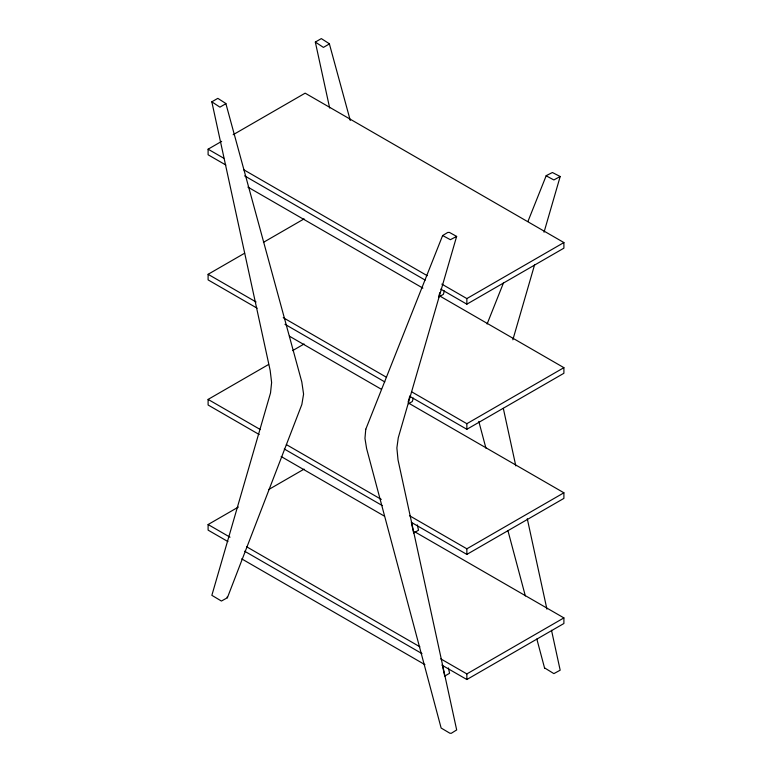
<?xml version="1.0" encoding="UTF-8"?>
<svg xmlns="http://www.w3.org/2000/svg" width="772" height="772" viewBox="0 0 772 772"><rect width="100%" height="100%" fill="white"/><g stroke="black" fill="none" stroke-linecap="round" stroke-linejoin="round"><path stroke-width="1.16" d="M225.906 103.689L219.904 107.154L211.827 101.817L217.829 98.353L225.849 103.496L301.813 381.966L303.579 394.106L301.852 404.489L227.383 597.75L221.419 601.041L211.856 595.328L270.518 392.977L271.619 382.545L270.171 370.454L211.827 101.817M329.403 43.936L323.41 47.391L315.333 42.064L321.326 38.6L329.345 43.734L350.276 120.461M365.764 429.203L364.963 438.361L366.603 448.551L441.13 728.035L449.844 733.197L451.263 733.313L456.677 729.936L398.024 459.9L396.876 447.934L398.275 437.724L456.638 236.415L449.458 232.43L447.76 232.459L442.626 235.547L365.716 429.406M442.626 235.547L450.365 239.696L456.638 236.415M546.122 175.794L553.871 179.944L560.173 176.499L552.405 172.513L546.229 175.64L527.932 221.487M227.383 597.75L227.045 597.094M551.507 630.261L560.173 670.183L553.881 673.618L544.617 667.925M408.108 402.038L409.768 396.325M438.853 296.004L439.847 292.578M413.29 398.101L412.296 401.527L408.417 403.766M444.363 290.919L443.369 294.344L438.515 297.152M512.849 339.796L534.649 264.593M544.038 232.198L560.144 176.663M487.093 324.018L503.518 282.784M225.849 165.025L208.102 154.786L208.102 149.189L221.67 141.353M233.144 134.724L305.143 93.161L563.898 242.553L563.898 248.159L466.857 304.178L440.773 289.114M257.144 308.211L208.102 279.898L208.102 274.301L244.627 253.216M263.406 242.369L304.1 218.881M259.228 434.539L208.102 405.02L208.102 399.413L268.617 364.48M292.617 350.623L304.1 343.994M441.816 284.115L466.857 298.571L563.898 242.553M227.933 541.577L208.102 530.132L208.102 524.535L238.365 507.059M268.617 489.593L304.1 469.115M411.563 391.761L466.857 423.693L563.898 367.665L563.898 373.272L466.857 429.29L409.478 396.161M409.478 515.677L466.857 548.805L563.898 492.787L563.898 498.384L466.857 554.412L411.563 522.48M440.773 658.863L466.857 673.917L563.898 617.899L563.898 623.506L466.857 679.524L441.816 665.068M208.102 149.189L223.755 158.221M243.585 169.666L427.215 275.681M244.627 175.871L425.179 280.111M439.731 295.985L563.898 367.665M247.908 187.104L422.892 288.13M208.102 274.301L256.101 302.006M283.227 317.668L386.521 377.305M284.964 324.279L384.803 381.918M408.436 403.032L563.898 492.787M289.452 336.206L381.339 389.252M208.102 399.413L260.27 429.531M286.364 444.595L381.3 499.407M284.27 448.995L382.352 505.612M414.689 531.763L563.898 617.899M281.143 456.522L384.437 516.159M208.102 524.535L230.017 537.187M246.712 546.817L419.91 646.811M244.627 551.218L421.995 653.623M241.694 558.86L424.938 664.663M478.794 421.387L485.926 448.156M507.966 530.779L525.346 595.945M536.829 639.013L544.588 668.108M503.315 408.359L515.802 465.892M527.276 518.726L546.914 609.127M315.333 42.064L329.663 108.041M417.343 524.883L418.501 530.229L413.657 533.027L411.331 522.354M448.416 667.944L449.574 673.281L444.72 676.079L442.636 666.468M466.857 298.571L466.857 304.178M466.857 423.693L466.857 429.29M466.857 548.805L466.857 554.412M466.857 673.917L466.857 679.524"/></g></svg>
